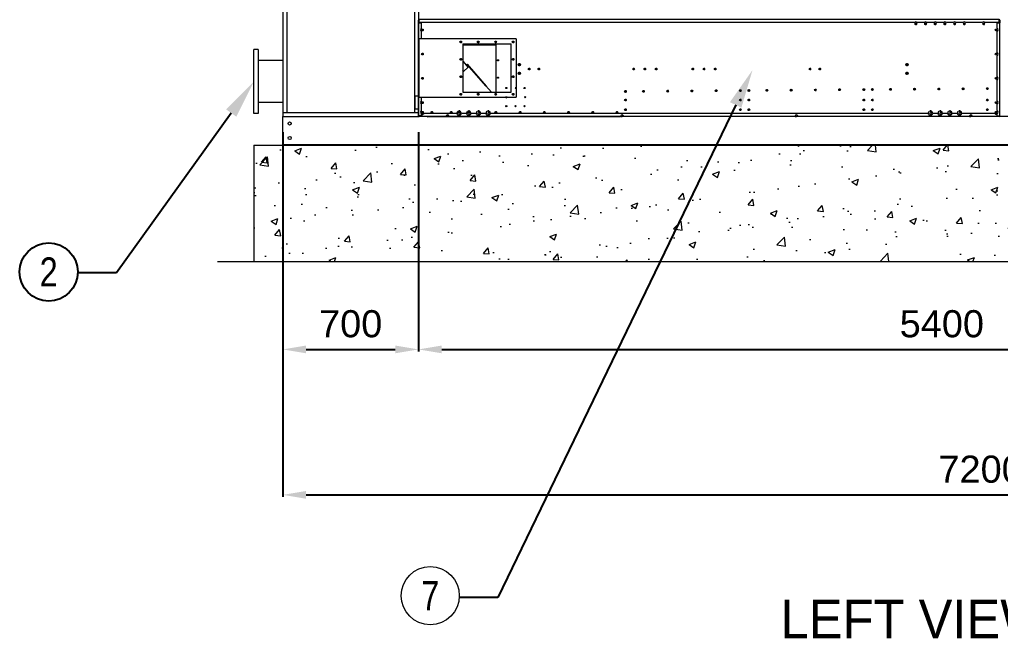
# Model space of a CAD drawing. Header units: millimetres. Extents: x -648583 to 40219, y -129719 to 29148.
# Drawn here: x 17303 to 22363, y 12141 to 15334 of the extents above; entities that cross this region are included whole.
import ezdxf
from ezdxf import colors
from ezdxf.entities.mleader import LeaderData, LeaderLine
from ezdxf.enums import TextEntityAlignment as Align
from ezdxf.math import Vec2, Vec3

# ---------------------------------------------------------------- set-up
doc = ezdxf.new("R2010")
doc.units = ezdxf.units.MM
doc.linetypes.add('DASHDOT', pattern=[18.5, 12, -3, 0.5, -3])
for name, color, linetype in [('냉각탑_dim', 1, 'Continuous'), ('냉각탑_text', 3, 'Continuous'), ('냉각탑_기초', 23, 'Continuous')]:
    doc.layers.add(name, color=color, linetype=linetype)
doc.styles.get("Standard").update_dxf_attribs({"font": 'arial.ttf'})
doc.styles.add('돋움', font='Dotum.ttf')
doc.dimstyles.new('1.40', dxfattribs={"dimscale": 20, "dimtxt": 1.5, "dimasz": 1, "dimexe": 0.5, "dimexo": 0.5, "dimgap": 0.5, "dimtad": 1, "dimdec": 0, "dimzin": 0, "dimdsep": 46, "dimtxsty": 'Standard', "dimcen": 0, "dimclrd": 2, "dimclre": 2, "dimclrt": 3, "dimadec": 0, "dimazin": 0, "dimtfac": 1, "dimtdec": 0, "dimtmove": 0, "dimatfit": 0, "dimfxl": 1, "dimtolj": 1, "dimtzin": 0, "dimlwd": -1, "dimlwe": -1, "dimarcsym": 0})

# ---------------------------------------------------------------- blocks, each defined once
blk = doc.blocks.new('*D60')
at = {"color": 2, "transparency": 16777216}
for p, q in [((18661.3, 14753.6), (18661.3, 13621.8)), ((19361.3, 14753.6), (19361.3, 13621.8)), ((18781.3, 13631.8), (19241.3, 13631.8))]:
    blk.add_line(p, q, dxfattribs=at)
for points in [[(18781.3, 13651.8), (18781.3, 13611.8), (18661.3, 13631.8)], [(19241.3, 13651.8), (19241.3, 13611.8), (19361.3, 13631.8)]]:
    blk.add_solid(points, dxfattribs=at)
at = {"layer": 'Defpoints', "color": 0, "transparency": 16777216}
for p in [(18661.3, 14853.6), (19361.3, 14853.6), (19361.3, 13631.8)]:
    blk.add_point(p, dxfattribs=at)
at = {"color": 3, "lineweight": 20, "transparency": 16777216, "insert": (19011.3, 13763.3), "char_height": 140, "attachment_point": 5}
blk.add_mtext('\\A1;700', dxfattribs=at)
blk = doc.blocks.new('*D61')
at = {"color": 2, "transparency": 16777216}
for p, q in [((19361.3, 14733.6), (19361.3, 13621.8)), ((24761.3, 14733.6), (24761.3, 13621.8)), ((19481.3, 13631.8), (24641.3, 13631.8))]:
    blk.add_line(p, q, dxfattribs=at)
for points in [[(19481.3, 13651.8), (19481.3, 13611.8), (19361.3, 13631.8)], [(24641.3, 13651.8), (24641.3, 13611.8), (24761.3, 13631.8)]]:
    blk.add_solid(points, dxfattribs=at)
at = {"layer": 'Defpoints', "color": 0, "transparency": 16777216}
for p in [(19361.3, 14833.6), (24761.3, 14833.6), (24761.3, 13631.8)]:
    blk.add_point(p, dxfattribs=at)
at = {"color": 3, "lineweight": 20, "transparency": 16777216, "insert": (22061.3, 13763.3), "char_height": 140, "attachment_point": 5}
blk.add_mtext('\\A1;5400', dxfattribs=at)
blk = doc.blocks.new('*D63')
at = {"color": 2, "transparency": 16777216}
for p, q in [((18661.3, 14585.2), (18661.3, 12871.4)), ((25861.3, 14585.2), (25861.3, 12871.4)), ((18781.3, 12881.4), (25741.3, 12881.4))]:
    blk.add_line(p, q, dxfattribs=at)
for points in [[(18781.3, 12901.4), (18781.3, 12861.4), (18661.3, 12881.4)], [(25741.3, 12901.4), (25741.3, 12861.4), (25861.3, 12881.4)]]:
    blk.add_solid(points, dxfattribs=at)
at = {"layer": 'Defpoints', "color": 0, "transparency": 16777216}
for p in [(18661.3, 14685.2), (25861.3, 14685.2), (25861.3, 12881.4)]:
    blk.add_point(p, dxfattribs=at)
at = {"color": 3, "lineweight": 20, "transparency": 16777216, "insert": (22261.3, 13012.9), "char_height": 140, "attachment_point": 5}
blk.add_mtext('\\A1;7200', dxfattribs=at)
blk = doc.blocks.new('1')
at = {"lineweight": 20}
for p, q in [((18661.3, 18433.6), (18661.3, 14833.6)), ((19361.3, 18433.6), (19361.3, 14833.6)), ((18681.3, 18413.6), (18681.3, 14853.6)), ((18661.3, 14853.6), (19361.3, 14853.6)), ((18661.3, 14833.6), (19361.3, 14833.6)), ((19361.3, 14833.6), (19361.3, 14837.1)), ((19361.3, 14833.6), (19364.8, 14833.6)), ((24761.3, 14833.6), (19861.3, 14833.6))]:
    blk.add_line(p, q, dxfattribs=at)
at = {"color": 7, "lineweight": 20}
for p, q in [((19361.3, 18431.9), (19361.3, 14937.3)), ((19341.3, 18413.6), (19341.3, 14853.6)), ((22357.8, 15333.6), (19364.8, 15333.6)), ((19361.3, 14837.1), (19361.3, 15316.6)), ((21920.2, 15318.6), (19364.8, 15318.6)), ((19376.3, 15289.3), (19376.3, 15316.6)), ((21970.2, 15318.6), (21934.5, 15318.6)), ((22020.2, 15318.6), (21984.5, 15318.6)), ((22070.2, 15318.6), (22034.5, 15318.6)), ((22120.2, 15318.6), (22084.5, 15318.6)), ((22170.2, 15318.6), (22134.5, 15318.6)), ((22270.2, 15318.6), (22184.5, 15318.6)), ((22357.8, 15318.6), (22284.5, 15318.6)), ((22346.3, 15289.3), (22346.3, 15316.6)), ((22361.3, 14837.1), (22361.3, 15316.6)), ((19364.3, 14933.6), (19364.3, 15233.6)), ((19864.3, 15233.6), (19364.3, 15233.6)), ((19376.3, 15233.6), (19376.3, 15271.9)), ((19864.3, 15233.6), (19864.3, 14933.6)), ((22346.3, 15164.3), (22346.3, 15271.9)), ((19589.3, 15208.6), (19839.3, 15208.6)), ((19589.3, 15208.6), (19589.3, 14958.6)), ((19589.3, 15203.6), (19761.3, 15203.6)), ((19761.3, 14958.6), (19761.3, 15203.6)), ((19839.3, 14958.6), (19839.3, 15208.6)), ((18511.3, 14848.6), (18511.3, 15178.6)), ((18533.3, 15178.6), (18511.3, 15178.6)), ((18533.3, 15178.6), (18533.3, 14848.6)), ((22346.3, 15039.3), (22346.3, 15146.9)), ((18661.3, 15121.8), (18533.3, 15121.8)), ((19589.3, 15119.3), (19617.4, 15086.9)), ((19618.2, 15087.6), (19593.4, 15065.7)), ((19710.7, 14989.6), (19612.2, 15102.8)), ((19711.8, 14990.6), (19613.4, 15103.8)), ((19737.5, 14958.6), (19621.2, 15090.2)), ((22346.3, 14914.3), (22346.3, 15021.9)), ((19342.1, 14937.8), (19342.1, 14871.5)), ((19364.3, 14933.6), (19864.3, 14933.6)), ((19589.3, 14958.6), (19839.3, 14958.6)), ((18661.3, 14905.5), (18533.3, 14905.5)), ((19376.3, 14864.3), (19376.3, 14896.9)), ((22346.3, 14864.3), (22346.3, 14896.9)), ((18533.3, 14848.6), (18511.3, 14848.6)), ((19504.6, 14833.6), (19378.3, 14833.6)), ((19557.7, 14848.6), (19388.5, 14848.6)), ((20397.8, 14831.6), (19410.8, 14831.6)), ((20404.6, 14833.6), (19518.1, 14833.6)), ((19607.7, 14848.6), (19583, 14848.6)), ((19657.7, 14848.6), (19633, 14848.6)), ((19707.7, 14848.6), (19683, 14848.6)), ((21989.7, 14848.6), (19733, 14848.6)), ((21304.6, 14833.6), (20418.1, 14833.6)), ((22204.6, 14833.6), (21318.1, 14833.6)), ((22039.7, 14848.6), (22015, 14848.6)), ((22089.7, 14848.6), (22065, 14848.6)), ((22139.7, 14848.6), (22115, 14848.6)), ((22334.2, 14848.6), (22165, 14848.6)), ((22344.3, 14833.6), (22218.1, 14833.6))]:
    blk.add_line(p, q, dxfattribs=at)
at = {"color": 7, "lineweight": 20, "ltscale": 0.0875}
for p, q in [((19364.8, 15333.6), (19364.8, 15330.1)), ((22357.8, 15333.6), (22357.8, 15330.1)), ((19361.3, 15316.6), (19364.8, 15316.6)), ((22361.3, 15316.6), (22357.8, 15316.6)), ((19361.3, 14837.1), (19364.8, 14837.1)), ((19378.3, 14833.6), (19378.3, 14837.1)), ((22344.3, 14833.6), (22344.3, 14837.1)), ((22361.3, 14837.1), (22357.8, 14837.1))]:
    blk.add_line(p, q, dxfattribs=at)
at = {"color": 7, "lineweight": 20, "ltscale": 0.3375}
for p, q in [((19361.3, 15316.6), (19361.3, 15330.1)), ((19363.3, 15330.1), (19363.3, 15316.6)), ((22359.3, 15316.6), (22359.3, 15330.1)), ((22361.3, 15330.1), (22361.3, 15316.6)), ((19364.8, 14835.6), (19378.3, 14835.6)), ((19378.3, 14833.6), (19364.8, 14833.6)), ((22344.3, 14835.6), (22357.8, 14835.6)), ((22357.8, 14833.6), (22344.3, 14833.6))]:
    blk.add_line(p, q, dxfattribs=at)
at = {"color": 7, "lineweight": 20, "ltscale": 0.05}
for p, q in [((19361.3, 15330.1), (19363.3, 15330.1)), ((22361.3, 15330.1), (22359.3, 15330.1)), ((19364.8, 14833.6), (19364.8, 14835.6)), ((19407.3, 14831.6), (19409.3, 14831.6)), ((19504.6, 14833.6), (19504.6, 14835.6)), ((19518.1, 14833.6), (19518.1, 14835.6)), ((20401.3, 14831.6), (20399.3, 14831.6)), ((20404.6, 14833.6), (20404.6, 14835.6)), ((20418.1, 14833.6), (20418.1, 14835.6)), ((21304.6, 14833.6), (21304.6, 14835.6)), ((21318.1, 14833.6), (21318.1, 14835.6)), ((22204.6, 14833.6), (22204.6, 14835.6)), ((22218.1, 14833.6), (22218.1, 14835.6)), ((22357.8, 14833.6), (22357.8, 14835.6))]:
    blk.add_line(p, q, dxfattribs=at)
at = {"color": 7, "lineweight": 20, "ltscale": 0.0375}
for p, q in [((19363.3, 15330.1), (19364.8, 15330.1)), ((22359.3, 15330.1), (22357.8, 15330.1)), ((19611.1, 15101.8), (19612.2, 15102.8)), ((19612.2, 15102.8), (19613.4, 15103.8)), ((19710.7, 14989.6), (19711.8, 14990.6)), ((19364.8, 14835.6), (19364.8, 14837.1)), ((22357.8, 14835.6), (22357.8, 14837.1))]:
    blk.add_line(p, q, dxfattribs=at)
at = {"color": 7, "lineweight": 20, "ltscale": 0.2875}
for p, q in [((19364.8, 15318.6), (19364.8, 15330.1)), ((19364.8, 15316.6), (19376.3, 15316.6)), ((22346.3, 15316.6), (22357.8, 15316.6)), ((22357.8, 15318.6), (22357.8, 15330.1)), ((19376.3, 14837.1), (19364.8, 14837.1)), ((22346.3, 14837.1), (22357.8, 14837.1))]:
    blk.add_line(p, q, dxfattribs=at)
at = {"color": 7, "linetype": 'DASHDOT', "lineweight": 20, "ltscale": 0.2925}
for p, q in [((19381.3, 15286.5), (19381.3, 15274.8)), ((21933.2, 15311.6), (21921.5, 15311.6)), ((21927.3, 15317.5), (21927.3, 15305.8)), ((21983.2, 15311.6), (21971.5, 15311.6)), ((21977.3, 15317.5), (21977.3, 15305.8)), ((22033.2, 15311.6), (22021.5, 15311.6)), ((22027.3, 15317.5), (22027.3, 15305.8)), ((22083.2, 15311.6), (22071.5, 15311.6)), ((22077.3, 15317.5), (22077.3, 15305.8)), ((22133.2, 15311.6), (22121.5, 15311.6)), ((22127.3, 15317.5), (22127.3, 15305.8)), ((22183.2, 15311.6), (22171.5, 15311.6)), ((22177.3, 15317.5), (22177.3, 15305.8)), ((22283.2, 15311.6), (22271.5, 15311.6)), ((22277.3, 15317.5), (22277.3, 15305.8)), ((22341.3, 15286.5), (22341.3, 15274.8)), ((22347.2, 15280.6), (22335.5, 15280.6)), ((19579.3, 15224.5), (19579.3, 15212.8)), ((19669.3, 15224.5), (19669.3, 15212.8)), ((19759.3, 15224.5), (19759.3, 15212.8)), ((19849.3, 15224.5), (19849.3, 15212.8)), ((19381.3, 15161.5), (19381.3, 15149.8)), ((19579.3, 15134.5), (19579.3, 15122.8)), ((19849.3, 15134.5), (19849.3, 15122.8)), ((22347.2, 15155.6), (22335.5, 15155.6)), ((22341.3, 15161.5), (22341.3, 15149.8)), ((19932.3, 15084.5), (19932.3, 15072.8)), ((19982.3, 15084.5), (19982.3, 15072.8)), ((20471.3, 15084.5), (20471.3, 15072.8)), ((20529.3, 15084.5), (20529.3, 15072.8)), ((20587.3, 15084.5), (20587.3, 15072.8)), ((20776.3, 15084.5), (20776.3, 15072.8)), ((20834.3, 15084.5), (20834.3, 15072.8)), ((20892.3, 15084.5), (20892.3, 15072.8)), ((21381.3, 15084.5), (21381.3, 15072.8)), ((21431.3, 15084.5), (21431.3, 15072.8)), ((19381.3, 15036.5), (19381.3, 15024.8)), ((19579.3, 15044.5), (19579.3, 15032.8)), ((19849.3, 15044.5), (19849.3, 15032.8)), ((21437.2, 15078.6), (21425.5, 15078.6)), ((22347.2, 15030.6), (22335.5, 15030.6)), ((22341.3, 15036.5), (22341.3, 15024.8)), ((21658.8, 14978.3), (21658.8, 14966.6)), ((21702.8, 14978.7), (21702.8, 14967)), ((21795.8, 14979.4), (21795.8, 14967.7)), ((21920.8, 14980.4), (21920.8, 14968.7)), ((22045.8, 14981.4), (22045.8, 14969.7)), ((22170.8, 14982.4), (22170.8, 14970.7)), ((22295.8, 14983.3), (22295.8, 14971.6)), ((19579.3, 14954.5), (19579.3, 14942.8)), ((19669.3, 14954.5), (19669.3, 14942.8)), ((19759.3, 14954.5), (19759.3, 14942.8)), ((19849.3, 14954.5), (19849.3, 14942.8)), ((20428.8, 14968.7), (20428.8, 14957)), ((20521.8, 14969.4), (20521.8, 14957.7)), ((20646.8, 14970.4), (20646.8, 14958.7)), ((20771.8, 14971.4), (20771.8, 14959.7)), ((20896.8, 14972.4), (20896.8, 14960.7)), ((21021.8, 14973.3), (21021.8, 14961.6)), ((21065.8, 14973.7), (21065.8, 14962)), ((21158.8, 14974.4), (21158.8, 14962.7)), ((21283.8, 14975.4), (21283.8, 14963.7)), ((21414.7, 14970.5), (21403, 14970.5)), ((21408.8, 14976.4), (21408.8, 14964.7)), ((21539.7, 14971.5), (21528, 14971.5)), ((21533.8, 14977.4), (21533.8, 14965.7)), ((21664.7, 14972.4), (21653, 14972.4)), ((21708.7, 14972.8), (21697, 14972.8)), ((21801.7, 14973.5), (21790, 14973.5)), ((21926.7, 14974.5), (21915, 14974.5)), ((22051.7, 14975.5), (22040, 14975.5)), ((22176.7, 14976.5), (22165, 14976.5)), ((22301.7, 14977.4), (22290, 14977.4)), ((19381.3, 14911.5), (19381.3, 14899.8)), ((20428.8, 14924.5), (20428.8, 14912.8)), ((21021.8, 14924.5), (21021.8, 14912.8)), ((21065.8, 14924.5), (21065.8, 14912.8)), ((21664.7, 14918.6), (21653, 14918.6)), ((21658.8, 14924.5), (21658.8, 14912.8)), ((21708.7, 14918.6), (21697, 14918.6)), ((21702.8, 14924.5), (21702.8, 14912.8)), ((22301.7, 14918.6), (22290, 14918.6)), ((22295.8, 14924.5), (22295.8, 14912.8)), ((22347.2, 14905.6), (22335.5, 14905.6)), ((22341.3, 14911.5), (22341.3, 14899.8)), ((19381.3, 14861.5), (19381.3, 14849.8)), ((19430.3, 14860.5), (19430.3, 14848.8)), ((19530.3, 14860.5), (19530.3, 14848.8)), ((19760.3, 14860.5), (19760.3, 14848.8)), ((19885.3, 14860.5), (19885.3, 14848.8)), ((20010.3, 14860.5), (20010.3, 14848.8)), ((20135.3, 14860.5), (20135.3, 14848.8)), ((20260.3, 14860.5), (20260.3, 14848.8)), ((20385.3, 14860.5), (20385.3, 14848.8)), ((20428.8, 14874.5), (20428.8, 14862.8)), ((21021.8, 14874.5), (21021.8, 14862.8)), ((21065.8, 14874.5), (21065.8, 14862.8)), ((21664.7, 14868.6), (21653, 14868.6)), ((21658.8, 14874.5), (21658.8, 14862.8)), ((21708.7, 14868.6), (21697, 14868.6)), ((21702.8, 14874.5), (21702.8, 14862.8)), ((22301.7, 14868.6), (22290, 14868.6)), ((22295.8, 14874.5), (22295.8, 14862.8)), ((22347.2, 14855.6), (22335.5, 14855.6)), ((22341.3, 14861.5), (22341.3, 14849.8))]:
    blk.add_line(p, q, dxfattribs=at)
at = {"color": 7, "linetype": 'DASHDOT', "lineweight": 20, "ltscale": 0.292499}
for p, q in [((19387.2, 15280.6), (19375.5, 15280.6)), ((19585.2, 15218.6), (19573.5, 15218.6)), ((19675.2, 15218.6), (19663.5, 15218.6)), ((19765.2, 15218.6), (19753.5, 15218.6)), ((19855.2, 15218.6), (19843.5, 15218.6)), ((19387.2, 15155.6), (19375.5, 15155.6)), ((19585.2, 15128.6), (19573.5, 15128.6)), ((19855.2, 15128.6), (19843.5, 15128.6)), ((19387.2, 15030.6), (19375.5, 15030.6)), ((19585.2, 15038.6), (19573.5, 15038.6)), ((19855.2, 15038.6), (19843.5, 15038.6)), ((19938.2, 15078.6), (19926.5, 15078.6)), ((19988.2, 15078.6), (19976.5, 15078.6)), ((20477.2, 15078.6), (20465.5, 15078.6)), ((20535.2, 15078.6), (20523.5, 15078.6)), ((20593.2, 15078.6), (20581.5, 15078.6)), ((20782.2, 15078.6), (20770.5, 15078.6)), ((20840.2, 15078.6), (20828.5, 15078.6)), ((20898.2, 15078.6), (20886.5, 15078.6)), ((21387.2, 15078.6), (21375.5, 15078.6)), ((19585.2, 14948.6), (19573.5, 14948.6)), ((19675.2, 14948.6), (19663.5, 14948.6)), ((19765.2, 14948.6), (19753.5, 14948.6)), ((19855.2, 14948.6), (19843.5, 14948.6)), ((20434.7, 14962.8), (20423, 14962.8)), ((20527.7, 14963.5), (20516, 14963.5)), ((20652.7, 14964.5), (20641, 14964.5)), ((20777.7, 14965.5), (20766, 14965.5)), ((20902.7, 14966.5), (20891, 14966.5)), ((21027.7, 14967.4), (21016, 14967.4)), ((21071.7, 14967.8), (21060, 14967.8)), ((21164.7, 14968.5), (21153, 14968.5)), ((21289.7, 14969.5), (21278, 14969.5)), ((19387.2, 14905.6), (19375.5, 14905.6)), ((20434.7, 14918.6), (20423, 14918.6)), ((21027.7, 14918.6), (21016, 14918.6)), ((21071.7, 14918.6), (21060, 14918.6)), ((19387.2, 14855.6), (19375.5, 14855.6)), ((19436.2, 14854.6), (19424.5, 14854.6)), ((19536.2, 14854.6), (19524.5, 14854.6)), ((19766.2, 14854.6), (19754.5, 14854.6)), ((19891.2, 14854.6), (19879.5, 14854.6)), ((20016.2, 14854.6), (20004.5, 14854.6)), ((20141.2, 14854.6), (20129.5, 14854.6)), ((20266.2, 14854.6), (20254.5, 14854.6)), ((20391.2, 14854.6), (20379.5, 14854.6)), ((20434.7, 14868.6), (20423, 14868.6)), ((21027.7, 14868.6), (21016, 14868.6)), ((21071.7, 14868.6), (21060, 14868.6))]:
    blk.add_line(p, q, dxfattribs=at)
at = {"color": 7, "lineweight": 20, "ltscale": 0.125001}
blk.add_line((19607.3, 15098.5), (19611.1, 15101.8), dxfattribs=at)
at = {"color": 7, "lineweight": 20, "ltscale": 0.1}
blk.add_line((19618.2, 15087.6), (19621.2, 15090.2), dxfattribs=at)
at = {"color": 7, "linetype": 'DASHDOT', "lineweight": 20, "ltscale": 0.195001}
for p, q in [((19775.2, 15123.6), (19767.4, 15123.6)), ((19775.2, 15033.6), (19767.4, 15033.6)), ((19818.2, 14980.6), (19810.4, 14980.6)), ((19865.2, 14980.6), (19857.4, 14980.6)), ((19912.2, 14980.6), (19904.4, 14980.6)), ((19818.2, 14933.6), (19810.4, 14933.6)), ((19915.2, 14933.6), (19907.4, 14933.6)), ((20432.2, 14962.8), (20424.4, 14962.8)), ((20525.2, 14963.5), (20517.4, 14963.5)), ((20650.2, 14964.5), (20642.4, 14964.5)), ((20775.2, 14965.5), (20767.4, 14965.5)), ((21025.2, 14967.4), (21017.4, 14967.4)), ((21069.2, 14967.8), (21061.4, 14967.8)), ((21162.2, 14968.5), (21154.4, 14968.5)), ((21287.2, 14969.5), (21279.4, 14969.5)), ((21537.2, 14971.5), (21529.4, 14971.5)), ((19818.2, 14886.6), (19810.4, 14886.6)), ((19865.2, 14886.6), (19857.4, 14886.6)), ((19912.2, 14886.6), (19904.4, 14886.6)), ((20432.2, 14918.6), (20424.4, 14918.6)), ((21025.2, 14918.6), (21017.4, 14918.6)), ((21069.2, 14918.6), (21061.4, 14918.6)), ((20432.2, 14868.6), (20424.4, 14868.6)), ((21025.2, 14868.6), (21017.4, 14868.6)), ((21069.2, 14868.6), (21061.4, 14868.6))]:
    blk.add_line(p, q, dxfattribs=at)
at = {"color": 7, "linetype": 'DASHDOT', "lineweight": 20, "ltscale": 0.195}
for p, q in [((19771.3, 15127.5), (19771.3, 15119.7)), ((19771.3, 15037.5), (19771.3, 15029.7)), ((19814.3, 14984.5), (19814.3, 14976.7)), ((19861.3, 14984.5), (19861.3, 14976.7)), ((19908.3, 14984.5), (19908.3, 14976.7)), ((21920.3, 14978.4), (21920.3, 14970.6)), ((22045.3, 14979.4), (22045.3, 14971.6)), ((22170.3, 14980.4), (22170.3, 14972.6)), ((22295.3, 14981.3), (22295.3, 14973.5)), ((19814.3, 14937.5), (19814.3, 14929.7)), ((19911.3, 14937.5), (19911.3, 14929.7)), ((20428.3, 14966.7), (20428.3, 14958.9)), ((20521.3, 14967.4), (20521.3, 14959.6)), ((20646.3, 14968.4), (20646.3, 14960.6)), ((20771.3, 14969.4), (20771.3, 14961.6)), ((20896.3, 14970.4), (20896.3, 14962.6)), ((21021.3, 14971.3), (21021.3, 14963.5)), ((21065.3, 14971.7), (21065.3, 14963.9)), ((21158.3, 14972.4), (21158.3, 14964.6)), ((21283.3, 14973.4), (21283.3, 14965.6)), ((21412.2, 14970.5), (21404.4, 14970.5)), ((21408.3, 14974.4), (21408.3, 14966.6)), ((21533.3, 14975.4), (21533.3, 14967.6)), ((21662.2, 14972.4), (21654.4, 14972.4)), ((21658.3, 14976.3), (21658.3, 14968.5)), ((21706.2, 14972.8), (21698.4, 14972.8)), ((21702.3, 14976.7), (21702.3, 14968.9)), ((21799.2, 14973.5), (21791.4, 14973.5)), ((21795.3, 14977.4), (21795.3, 14969.6)), ((21924.2, 14974.5), (21916.4, 14974.5)), ((22049.2, 14975.5), (22041.4, 14975.5)), ((22174.2, 14976.5), (22166.4, 14976.5)), ((22299.2, 14977.4), (22291.4, 14977.4)), ((19814.3, 14890.5), (19814.3, 14882.7)), ((19861.3, 14890.5), (19861.3, 14882.7)), ((19908.3, 14890.5), (19908.3, 14882.7)), ((20428.3, 14922.5), (20428.3, 14914.7)), ((21021.3, 14922.5), (21021.3, 14914.7)), ((21065.3, 14922.5), (21065.3, 14914.7)), ((21662.2, 14918.6), (21654.4, 14918.6)), ((21658.3, 14922.5), (21658.3, 14914.7)), ((21706.2, 14918.6), (21698.4, 14918.6)), ((21702.3, 14922.5), (21702.3, 14914.7)), ((22299.2, 14918.6), (22291.4, 14918.6)), ((22295.3, 14922.5), (22295.3, 14914.7)), ((20428.3, 14872.5), (20428.3, 14864.7)), ((21021.3, 14872.5), (21021.3, 14864.7)), ((21065.3, 14872.5), (21065.3, 14864.7)), ((21662.2, 14868.6), (21654.4, 14868.6)), ((21658.3, 14872.5), (21658.3, 14864.7)), ((21706.2, 14868.6), (21698.4, 14868.6)), ((21702.3, 14872.5), (21702.3, 14864.7)), ((22299.2, 14868.6), (22291.4, 14868.6)), ((22295.3, 14872.5), (22295.3, 14864.7))]:
    blk.add_line(p, q, dxfattribs=at)
at = {"color": 7, "linetype": 'DASHDOT', "lineweight": 20, "ltscale": 0.389996}
for p, q in [((19889.1, 15101.6), (19873.5, 15101.6)), ((19889.1, 15055.6), (19873.5, 15055.6))]:
    blk.add_line(p, q, dxfattribs=at)
at = {"color": 7, "linetype": 'DASHDOT', "lineweight": 20, "ltscale": 0.389999}
for p, q in [((19881.3, 15109.4), (19881.3, 15093.8)), ((21881.3, 15109.4), (21881.3, 15093.8))]:
    blk.add_line(p, q, dxfattribs=at)
at = {"color": 7, "linetype": 'DASHDOT', "lineweight": 20, "ltscale": 0.390001}
for p, q in [((21889.1, 15101.6), (21873.5, 15101.6)), ((21889.1, 15055.6), (21873.5, 15055.6))]:
    blk.add_line(p, q, dxfattribs=at)
at = {"color": 7, "lineweight": 20, "ltscale": 0.15}
for p, q in [((19381.3, 15027.6), (19381.3, 15033.6)), ((19381.3, 14852.6), (19381.3, 14858.6))]:
    blk.add_line(p, q, dxfattribs=at)
at = {"color": 7, "lineweight": 20, "ltscale": 0.157289}
blk.add_line((19593.5, 15065.7), (19589.3, 15070.5), dxfattribs=at)
at = {"color": 7, "lineweight": 20, "ltscale": 0.1554}
blk.add_line((19593.4, 15065.7), (19589.3, 15070.4), dxfattribs=at)
at = {"color": 7, "linetype": 'DASHDOT', "lineweight": 20, "ltscale": 0.39}
for p, q in [((19881.3, 15063.4), (19881.3, 15047.8)), ((21881.3, 15063.4), (21881.3, 15047.8))]:
    blk.add_line(p, q, dxfattribs=at)
at = {"color": 7, "lineweight": 20, "ltscale": 0.010428}
blk.add_line((19710.3, 14989.3), (19710.7, 14989.6), dxfattribs=at)
at = {"color": 7, "lineweight": 20, "ltscale": 0.479992}
for p, q in [((19361.3, 14937.8), (19342.1, 14937.8)), ((19361.3, 14871.5), (19342.1, 14871.5))]:
    blk.add_line(p, q, dxfattribs=at)
at = {"color": 7, "lineweight": 20, "ltscale": 0.483494}
blk.add_line((19376.3, 14914.3), (19376.3, 14933.6), dxfattribs=at)
at = {"color": 7, "linetype": 'DASHDOT', "lineweight": 20, "ltscale": 0.194998}
blk.add_line((20900.2, 14966.5), (20892.4, 14966.5), dxfattribs=at)
at = {"color": 0, "lineweight": 20}
blk.add_line((18661.3, 14685.2), (18661.3, 14833.6), dxfattribs=at)
at = {"color": 7, "lineweight": 20, "ltscale": 0.245994}
for p, q in [((19376.3, 14837.1), (19376.3, 14846.9)), ((22346.3, 14837.1), (22346.3, 14846.9))]:
    blk.add_line(p, q, dxfattribs=at)
at = {"color": 7, "lineweight": 20, "ltscale": 0.224015}
for p, q in [((19378.3, 14846.1), (19378.3, 14837.1)), ((22344.3, 14846.1), (22344.3, 14837.1))]:
    blk.add_line(p, q, dxfattribs=at)
at = {"color": 7, "lineweight": 20, "ltscale": 0.050016}
for p, q in [((19407.3, 14831.6), (19407.3, 14833.6)), ((19409.3, 14831.6), (19409.3, 14833.6))]:
    blk.add_line(p, q, dxfattribs=at)
at = {"color": 7, "lineweight": 20, "ltscale": 0.049866}
for p, q in [((19410.8, 14833.6), (19410.8, 14831.6)), ((20397.8, 14833.6), (20397.8, 14831.6))]:
    blk.add_line(p, q, dxfattribs=at)
at = {"color": 7, "lineweight": 20, "ltscale": 0.169248}
for p, q in [((19504.6, 14835.6), (19511.3, 14835.6)), ((19504.6, 14833.6), (19511.3, 14833.6)), ((19518.1, 14835.6), (19511.3, 14835.6)), ((19518.1, 14833.6), (19511.3, 14833.6)), ((20404.6, 14835.6), (20411.3, 14835.6)), ((20404.6, 14833.6), (20411.3, 14833.6)), ((20418.1, 14835.6), (20411.3, 14835.6)), ((20418.1, 14833.6), (20411.3, 14833.6)), ((21304.6, 14835.6), (21311.3, 14835.6)), ((21304.6, 14833.6), (21311.3, 14833.6)), ((21318.1, 14835.6), (21311.3, 14835.6)), ((21318.1, 14833.6), (21311.3, 14833.6)), ((22204.6, 14835.6), (22211.3, 14835.6)), ((22204.6, 14833.6), (22211.3, 14833.6)), ((22218.1, 14835.6), (22211.3, 14835.6)), ((22218.1, 14833.6), (22211.3, 14833.6))]:
    blk.add_line(p, q, dxfattribs=at)
at = {"color": 7, "linetype": 'DASHDOT', "lineweight": 20}
for p, q in [((19582, 14854.6), (19558.6, 14854.6)), ((19570.3, 14866.3), (19570.3, 14842.9)), ((19632, 14854.6), (19608.6, 14854.6)), ((19620.3, 14866.3), (19620.3, 14842.9)), ((19682, 14854.6), (19658.6, 14854.6)), ((19670.3, 14866.3), (19670.3, 14842.9)), ((19732, 14854.6), (19708.6, 14854.6)), ((19720.3, 14866.3), (19720.3, 14842.9)), ((22014, 14854.6), (21990.6, 14854.6)), ((22002.3, 14866.3), (22002.3, 14842.9)), ((22064, 14854.6), (22040.6, 14854.6)), ((22052.3, 14866.3), (22052.3, 14842.9)), ((22114, 14854.6), (22090.6, 14854.6)), ((22102.3, 14866.3), (22102.3, 14842.9)), ((22164, 14854.6), (22140.6, 14854.6)), ((22152.3, 14866.3), (22152.3, 14842.9))]:
    blk.add_line(p, q, dxfattribs=at)
at = {"color": 7, "lineweight": 20, "ltscale": 0.050015}
for p, q in [((20399.3, 14833.6), (20399.3, 14831.6)), ((20401.3, 14833.6), (20401.3, 14831.6))]:
    blk.add_line(p, q, dxfattribs=at)
at = {"ltscale": 500}
blk.add_line((25861.3, 14685.2), (18661.3, 14685.2), dxfattribs=at)
at = {"color": 7, "lineweight": 20}
for centre, radius in [((19381.3, 15280.6), 4.5), ((19381.3, 15280.6), 3), ((21927.3, 15311.6), 4.5), ((21927.3, 15311.6), 3), ((21977.3, 15311.6), 4.5), ((21977.3, 15311.6), 3), ((22027.3, 15311.6), 4.5), ((22027.3, 15311.6), 3), ((22077.3, 15311.6), 4.5), ((22077.3, 15311.6), 3), ((22127.3, 15311.6), 4.5), ((22127.3, 15311.6), 3), ((22177.3, 15311.6), 4.5), ((22177.3, 15311.6), 3), ((22277.3, 15311.6), 4.5), ((22277.3, 15311.6), 3), ((22341.3, 15280.6), 4.5), ((22341.3, 15280.6), 3), ((19579.3, 15218.6), 4.5), ((19669.3, 15218.6), 4.5), ((19759.3, 15218.6), 4.5), ((19849.3, 15218.6), 4.5), ((19381.3, 15155.6), 4.5), ((19381.3, 15155.6), 3), ((19579.3, 15128.6), 4.5), ((19849.3, 15128.6), 4.5), ((22341.3, 15155.6), 4.5), ((22341.3, 15155.6), 3), ((19771.3, 15123.6), 3), ((19881.3, 15101.6), 6), ((19932.3, 15078.6), 4.5), ((19932.3, 15078.6), 3), ((19982.3, 15078.6), 4.5), ((19982.3, 15078.6), 3), ((20471.3, 15078.6), 4.5), ((20471.3, 15078.6), 3), ((20529.3, 15078.6), 4.5), ((20529.3, 15078.6), 3), ((20587.3, 15078.6), 4.5), ((20587.3, 15078.6), 3), ((20776.3, 15078.6), 4.5), ((20776.3, 15078.6), 3), ((20834.3, 15078.6), 4.5), ((20834.3, 15078.6), 3), ((20892.3, 15078.6), 4.5), ((20892.3, 15078.6), 3), ((21381.3, 15078.6), 4.5), ((21381.3, 15078.6), 3), ((21431.3, 15078.6), 4.5), ((21431.3, 15078.6), 3), ((21881.3, 15101.6), 6), ((19381.3, 15030.6), 4.5), ((19381.3, 15030.6), 3), ((19579.3, 15038.6), 4.5), ((19771.3, 15033.6), 3), ((19849.3, 15038.6), 4.5), ((19881.3, 15055.6), 6), ((21881.3, 15055.6), 6), ((22341.3, 15030.6), 4.5), ((22341.3, 15030.6), 3), ((19814.3, 14980.6), 3), ((19908.3, 14980.6), 3), ((21795.8, 14973.5), 4.5), ((21920.8, 14974.5), 4.5), ((22045.8, 14975.5), 4.5), ((22045.3, 14975.5), 3), ((22170.8, 14976.5), 4.5), ((22170.3, 14976.5), 3), ((22295.8, 14977.4), 4.5), ((22295.3, 14977.4), 3), ((19579.3, 14948.6), 4.5), ((19669.3, 14948.6), 4.5), ((19759.3, 14948.6), 4.5), ((19849.3, 14948.6), 4.5), ((19911.3, 14933.6), 3), ((20428.8, 14962.8), 4.5), ((20428.3, 14962.8), 3), ((20521.8, 14963.5), 4.5), ((20521.3, 14963.5), 3), ((20646.8, 14964.5), 4.5), ((20646.3, 14964.5), 3), ((20771.8, 14965.5), 4.5), ((20771.3, 14965.5), 3), ((20896.8, 14966.5), 4.5), ((20896.3, 14966.5), 3), ((21021.8, 14967.4), 4.5), ((21021.3, 14967.4), 3), ((21065.8, 14967.8), 4.5), ((21065.3, 14967.8), 3), ((21158.8, 14968.5), 4.5), ((21158.3, 14968.5), 3), ((21283.8, 14969.5), 4.5), ((21283.3, 14969.5), 3), ((21408.8, 14970.5), 4.5), ((21408.3, 14970.5), 3), ((21533.8, 14971.5), 4.5), ((21533.3, 14971.5), 3), ((21658.8, 14972.4), 4.5), ((21658.3, 14972.4), 3), ((21702.8, 14972.8), 4.5), ((21702.3, 14972.8), 3), ((21795.3, 14973.5), 3), ((21920.3, 14974.5), 3), ((19381.3, 14905.6), 4.5), ((19381.3, 14905.6), 3), ((19814.3, 14886.6), 3), ((19861.3, 14886.6), 3), ((19908.3, 14886.6), 3), ((20428.8, 14918.6), 4.5), ((20428.3, 14918.6), 3), ((21021.8, 14918.6), 4.5), ((21021.3, 14918.6), 3), ((21065.8, 14918.6), 4.5), ((21065.3, 14918.6), 3), ((21658.8, 14918.6), 4.5), ((21658.3, 14918.6), 3), ((21702.8, 14918.6), 4.5), ((21702.3, 14918.6), 3), ((22295.8, 14918.6), 4.5), ((22295.3, 14918.6), 3), ((22341.3, 14905.6), 4.5), ((22341.3, 14905.6), 3), ((19381.3, 14855.6), 4.5), ((19381.3, 14855.6), 3), ((19430.3, 14854.6), 4.5), ((19430.3, 14854.6), 3), ((19530.3, 14854.6), 4.5), ((19530.3, 14854.6), 3), ((19570.3, 14854.6), 9), ((19620.3, 14854.6), 9), ((19670.3, 14854.6), 9), ((19720.3, 14854.6), 9), ((19760.3, 14854.6), 4.5), ((19760.3, 14854.6), 3), ((19885.3, 14854.6), 4.5), ((19885.3, 14854.6), 3), ((20010.3, 14854.6), 4.5), ((20010.3, 14854.6), 3), ((20135.3, 14854.6), 4.5), ((20135.3, 14854.6), 3), ((20260.3, 14854.6), 4.5), ((20260.3, 14854.6), 3), ((20385.3, 14854.6), 4.5), ((20385.3, 14854.6), 3), ((20428.8, 14868.6), 4.5), ((20428.3, 14868.6), 3), ((21021.8, 14868.6), 4.5), ((21021.3, 14868.6), 3), ((21065.8, 14868.6), 4.5), ((21065.3, 14868.6), 3), ((21658.8, 14868.6), 4.5), ((21658.3, 14868.6), 3), ((21702.8, 14868.6), 4.5), ((21702.3, 14868.6), 3), ((22002.3, 14854.6), 9), ((22052.3, 14854.6), 9), ((22102.3, 14854.6), 9), ((22152.3, 14854.6), 9), ((22295.8, 14868.6), 4.5), ((22295.3, 14868.6), 3), ((22341.3, 14855.6), 4.5), ((22341.3, 14855.6), 3)]:
    blk.add_circle(centre, radius, dxfattribs=at)
at = {"lineweight": 20}
for centre in [(18696.3, 14797.7), (18696.6, 14722.8)]:
    blk.add_circle(centre, 8, dxfattribs=at)
at = {"color": 7, "lineweight": 20}
for centre, radius, start, end in [((19364.8, 15330.1), 3.5, 90, 180), ((22357.8, 15330.1), 3.5, 0, 90), ((19364.8, 15330.1), 1.5, 90, 180), ((19381.3, 15280.6), 10, 120, 240), ((21927.3, 15311.6), 10, 44.427, 135.573), ((21977.3, 15311.6), 10, 44.427, 135.573), ((22027.3, 15311.6), 10, 44.427, 135.573), ((22077.3, 15311.6), 10, 44.427, 135.573), ((22127.3, 15311.6), 10, 44.427, 135.573), ((22177.3, 15311.6), 10, 44.427, 135.573), ((22277.3, 15311.6), 10, 44.427, 135.573), ((22341.3, 15280.6), 10, 300, 60), ((22357.8, 15330.1), 1.5, 0, 90), ((22341.3, 15155.6), 10, 300, 60), ((22341.3, 15030.6), 10, 300, 60), ((19861.3, 14980.6), 3, 359.7382, 0.2618), ((19814.3, 14933.6), 3, 180, 0), ((19381.3, 14905.6), 10, 120, 240), ((22341.3, 14905.6), 10, 300, 60), ((19364.8, 14837.1), 3.5, 180, 270), ((19364.8, 14837.1), 1.5, 180, 270), ((19381.3, 14855.6), 10, 120, 240), ((19381.3, 14855.6), 10, 252.5424, 315.573), ((19399.8, 14837.1), 3.5, 270, 270.245), ((19408.8, 14837.1), 3.5, 269.755, 270), ((19511.3, 14835.6), 7, 12.3736, 167.6264), ((19570.3, 14854.6), 14, 205.3769, 334.6231), ((19620.3, 14854.6), 14, 205.3769, 334.6231), ((19670.3, 14854.6), 14, 205.3769, 334.6231), ((19720.3, 14854.6), 14, 205.3769, 334.6231), ((20401.8, 14837.1), 3.5, 270, 270.245), ((20411.3, 14835.6), 7, 12.3736, 167.6264), ((20399.5, 14834.6), 18.8, 0.553, 7.5903), ((20445.8, 14837.1), 3.5, 270, 270.245), ((21003.8, 14837.1), 3.5, 269.755, 270), ((21038.8, 14837.1), 3.5, 270, 270.245), ((21047.8, 14837.1), 3.5, 269.755, 270), ((21082.8, 14837.1), 3.5, 270, 270.245), ((21311.3, 14835.6), 7, 12.3736, 167.6264), ((21640.8, 14837.1), 3.5, 269.755, 270), ((21675.8, 14837.1), 3.5, 270, 270.245), ((21684.8, 14837.1), 3.5, 269.755, 270), ((21719.8, 14837.1), 3.5, 270, 270.245), ((22002.3, 14854.6), 14, 205.3769, 334.6231), ((22052.3, 14854.6), 14, 205.3769, 334.6231), ((22102.3, 14854.6), 14, 205.3769, 334.6231), ((22152.3, 14854.6), 14, 205.3769, 334.6231), ((22211.3, 14835.6), 7, 12.3736, 167.6264), ((22277.8, 14837.1), 3.5, 269.755, 270), ((22312.8, 14837.1), 3.5, 270, 270.245), ((22322.8, 14837.1), 3.5, 269.755, 270), ((22341.3, 14855.6), 10, 224.427, 287.4576), ((22341.3, 14855.6), 10, 300, 60), ((22357.8, 14837.1), 1.5, 270, 0), ((22357.8, 14837.1), 3.5, 270, 0)]:
    blk.add_arc(centre, radius, start, end, dxfattribs=at)
for points in [[(19504.3, 14834.8), (19504.3, 14835.2), (19504.3, 14835.6), (19504.4, 14836.1), (19504.4, 14836.6), (19504.5, 14837.1)], [(19504.4, 14835.8), (19504.4, 14835.7), (19504.4, 14835.7), (19504.5, 14835.6), (19504.5, 14835.6), (19504.6, 14835.6)], [(19518.3, 14835.8), (19518.3, 14835.7), (19518.2, 14835.7), (19518.2, 14835.6), (19518.2, 14835.6), (19518.1, 14835.6)], [(19518.2, 14837.1), (19518.2, 14836.6), (19518.3, 14836.1), (19518.3, 14835.6), (19518.3, 14835.2), (19518.3, 14834.8)], [(20404.3, 14834.8), (20404.3, 14835.2), (20404.3, 14835.6), (20404.4, 14836.1), (20404.4, 14836.6), (20404.5, 14837.1)], [(20404.4, 14835.8), (20404.4, 14835.7), (20404.4, 14835.7), (20404.5, 14835.6), (20404.5, 14835.6), (20404.6, 14835.6)], [(20418.3, 14835.8), (20418.3, 14835.7), (20418.2, 14835.7), (20418.2, 14835.6), (20418.2, 14835.6), (20418.1, 14835.6)], [(21304.3, 14834.8), (21304.3, 14835.2), (21304.3, 14835.6), (21304.4, 14836.1), (21304.4, 14836.6), (21304.5, 14837.1)], [(21304.4, 14835.8), (21304.4, 14835.7), (21304.4, 14835.7), (21304.5, 14835.6), (21304.5, 14835.6), (21304.6, 14835.6)], [(21318.3, 14835.8), (21318.3, 14835.7), (21318.2, 14835.7), (21318.2, 14835.6), (21318.2, 14835.6), (21318.1, 14835.6)], [(21318.2, 14837.1), (21318.2, 14836.6), (21318.3, 14836.1), (21318.3, 14835.6), (21318.3, 14835.2), (21318.3, 14834.8)], [(22204.3, 14834.8), (22204.3, 14835.2), (22204.3, 14835.6), (22204.4, 14836.1), (22204.4, 14836.6), (22204.5, 14837.1)], [(22204.4, 14835.8), (22204.4, 14835.7), (22204.4, 14835.7), (22204.5, 14835.6), (22204.5, 14835.6), (22204.6, 14835.6)], [(22218.3, 14835.8), (22218.3, 14835.7), (22218.2, 14835.7), (22218.2, 14835.6), (22218.2, 14835.6), (22218.1, 14835.6)], [(22218.2, 14837.1), (22218.2, 14836.6), (22218.3, 14836.1), (22218.3, 14835.6), (22218.3, 14835.2), (22218.3, 14834.8)]]:
    blk.add_open_spline(points, degree=5, dxfattribs=at)
for points in [[(19504.3, 14834.8), (19504.3, 14834.5), (19504.3, 14834.2), (19504.4, 14833.9), (19504.4, 14833.7), (19504.5, 14833.6), (19504.5, 14833.6), (19504.5, 14833.6), (19504.6, 14833.6)], [(19518.3, 14834.8), (19518.3, 14834.5), (19518.3, 14834.2), (19518.3, 14833.9), (19518.2, 14833.7), (19518.1, 14833.6), (19518.1, 14833.6), (19518.1, 14833.6), (19518.1, 14833.6)], [(20404.3, 14834.8), (20404.3, 14834.5), (20404.3, 14834.2), (20404.4, 14833.9), (20404.4, 14833.7), (20404.5, 14833.6), (20404.5, 14833.6), (20404.5, 14833.6), (20404.6, 14833.6)], [(20418.3, 14834.8), (20418.3, 14834.5), (20418.3, 14834.2), (20418.3, 14833.9), (20418.2, 14833.7), (20418.1, 14833.6), (20418.1, 14833.6), (20418.1, 14833.6), (20418.1, 14833.6)], [(21304.3, 14834.8), (21304.3, 14834.5), (21304.3, 14834.2), (21304.4, 14833.9), (21304.4, 14833.7), (21304.5, 14833.6), (21304.5, 14833.6), (21304.5, 14833.6), (21304.6, 14833.6)], [(21318.3, 14834.8), (21318.3, 14834.5), (21318.3, 14834.2), (21318.3, 14833.9), (21318.2, 14833.7), (21318.1, 14833.6), (21318.1, 14833.6), (21318.1, 14833.6), (21318.1, 14833.6)], [(22204.3, 14834.8), (22204.3, 14834.5), (22204.3, 14834.2), (22204.4, 14833.9), (22204.4, 14833.7), (22204.5, 14833.6), (22204.5, 14833.6), (22204.5, 14833.6), (22204.6, 14833.6)], [(22218.3, 14834.8), (22218.3, 14834.5), (22218.3, 14834.2), (22218.3, 14833.9), (22218.2, 14833.7), (22218.1, 14833.6), (22218.1, 14833.6), (22218.1, 14833.6), (22218.1, 14833.6)]]:
    blk.add_open_spline(points, degree=5, knots=[0, 0, 0, 0, 0, 0, 3.902586, 3.902586, 3.902586, 4.80152, 4.80152, 4.80152, 4.80152, 4.80152, 4.80152], dxfattribs=at)

msp = doc.modelspace()

# ---------------------------------------------------------------- hatches: boundary and pattern name
at = {"layer": '냉각탑_기초', "lineweight": 20, "ltscale": 30}
h = msp.add_hatch(dxfattribs=at)
h.set_pattern_fill('AR-CONC', color=256, scale=50, style=0)
h.set_pattern_definition([(50, (12059.25, -1856.07), (358.63, -31.376), [37.5, -412.5]), (355, (12059.25, -1856.07), (-69.3757, 376.096), [30, -330]), (100.4514, (12089.14, -1858.7), (289.2547, 344.72), [31.87, -350.571]), (46.1842, (12059.25, -1756.07), (533.6205, -82.7595), [56.25, -618.75]), (96.6356, (12103.7, -1762.97), (467.331, 487.059), [47.805, -525.856]), (351.1842, (12059.25, -1756.07), (467.331, 487.06), [45, -495]), (21, (12109.25, -1781.07), (298.4535, -201.3094), [37.5, -412.5]), (326, (12109.25, -1781.07), (121.6577, 362.575), [30, -330]), (71.4514, (12134.13, -1797.85), (420.1113, 161.265), [31.87, -350.571]), (37.5, (12059.25, -1856.07), (6.0799, 166.4469), [0, -326, 0, -335, 0, -331.25]), (7.5, (12059.25, -1856.07), (131.5348, 197.2059), [0, -191, 0, -318.5, 0, -126.25]), (327.5, (11947.75, -1856.07), (266.9112, -11.2774), [0, -125, 0, -390, 0, -517.5]), (317.5, (11897.75, -1856.07), (291.593, 50.0525), [0, -162.5, 0, -259, 0, -367.5])])
h.paths.add_polyline_path([(26011.3, 14685.2), (18511.3, 14685.2), (18511.3, 14085.2), (26011.3, 14085.2)])

# ---------------------------------------------------------------- linework, layer by layer
at = {"layer": '냉각탑_dim', "linetype": 'ByBlock', "lineweight": -3}
msp.add_circle((17453.2, 14031.6), 150, dxfattribs=at)
at = {"layer": '냉각탑_dim', "linetype": 'ByBlock', "lineweight": 20}
msp.add_circle((19421.7, 12361.1), 150, dxfattribs=at)
at = {"layer": '냉각탑_기초', "lineweight": 20, "ltscale": 30}
for p, q in [((18511.3, 14685.2), (26011.3, 14685.2)), ((18511.3, 14685.2), (18511.3, 14085.2)), ((18661.3, 14085.2), (18661.3, 14685.2)), ((18324.8, 14085.2), (26011.3, 14085.2))]:
    msp.add_line(p, q, dxfattribs=at)

# ---------------------------------------------------------------- block references
msp.add_blockref('1', (0, 0))

# ---------------------------------------------------------------- texts
at = {"layer": '냉각탑_text', "width": 0.8}
msp.add_text('2', height=150, dxfattribs=at).set_placement((17453.2, 14031.6), align=Align.MIDDLE_CENTER)
at = {"layer": '냉각탑_text', "lineweight": 20, "width": 0.8}
msp.add_text('7', height=150, dxfattribs=at).set_placement((19421.7, 12361.1), align=Align.MIDDLE_CENTER)
at = {"layer": '냉각탑_text', "lineweight": 20, "style": '돋움'}
msp.add_text('LEFT VIEW', height=199.97, dxfattribs=at).set_placement((21919.5, 12240.7), align=Align.MIDDLE_CENTER)

# ---------------------------------------------------------------- dimensions: what is measured, and where the dimension line sits
at = {"lineweight": 20}
for base, p1, p2, picture, middle in [((19361.3, 13631.8), (18661.3, 14853.6), (19361.3, 14853.6), '*D60', (19011.3, 13763.3)), ((24761.3, 13631.8), (19361.3, 14833.6), (24761.3, 14833.6), '*D61', (22061.3, 13763.3)), ((25861.3, 12881.4), (18661.3, 14685.2), (25861.3, 14685.2), '*D63', (22261.3, 13012.9))]:
    dim = msp.add_linear_dim(base=base, p1=p1, p2=p2, dimstyle='1.40', override={"dimtxt": 7, "dimasz": 6, "dimexo": 5, "dimgap": 3}, dxfattribs=at)
    dim.commit()
    dim.dimension.update_dxf_attribs({"geometry": picture, "text_midpoint": middle})

# ---------------------------------------------------------------- leaders
at = {"layer": '냉각탑_dim', "lineweight": 20}
ml = msp.add_multileader_mtext('Standard', dxfattribs=at)
ml.set_content('')
ml.set_leader_properties(color=256)
ml.build(insert=Vec2(0, 0))
ml.multileader.update_dxf_attribs({"text_right_attachment_type": 6, "dogleg_length": 5, "arrow_head_size": 199.5, "scale": 30})
ctx = ml.context
ctx.base_point, ctx.scale, ctx.char_height, ctx.arrow_head_size, ctx.landing_gap_size, ctx.plane_origin = Vec3(19571.5, 12351.9), 30, 7.18, 199.5, 3.59, Vec3(21214.5, 13576.2)
ctx.right_attachment, ctx.text_align_type = 6, 2
notes = []
notes.append((ctx, [(0, (1, 1, 0), (19771, 12351.9), (-1, 0), 199.5, [(0, [(21084.4, 15073.2)], 0, [])])]))
ctx.mtext, ml.multileader.dxf.content_type = None, 0
at = {"layer": '냉각탑_dim', "lineweight": -3}
ml = msp.add_multileader_mtext('Standard', dxfattribs=at)
ml.set_content('')
ml.set_leader_properties(color=256)
ml.build(insert=Vec2(0, 0))
ml.multileader.update_dxf_attribs({"text_right_attachment_type": 6, "dogleg_length": 5, "arrow_head_size": 199.5, "scale": 30})
ctx = ml.context
ctx.base_point, ctx.scale, ctx.char_height, ctx.arrow_head_size, ctx.landing_gap_size, ctx.plane_origin = Vec3(17603.1, 14026.9), 30, 7.18, 199.5, 3.59, Vec3(18641.4, 13516.7)
ctx.right_attachment, ctx.text_align_type = 6, 2
notes.append((ctx, [(0, (1, 1, 0), (17802.6, 14026.9), (-1, 0), 199.5, [(0, [(18511.3, 15013.6)], 0, [])])]))
ctx.mtext, ml.multileader.dxf.content_type = None, 0
for ctx, leaders in notes:
    for number, flags, end, landing, length, lines in leaders:
        leader = LeaderData()
        leader.index, (leader.has_last_leader_line, leader.has_dogleg_vector, leader.attachment_direction) = number, flags
        leader.last_leader_point, leader.dogleg_vector, leader.dogleg_length = Vec3(end), Vec3(landing), length
        for number, points, colour, breaks in lines:
            line = LeaderLine()
            line.index, line.vertices, line.color, line.breaks = number, Vec3.list(points), colors.encode_raw_color(colour), breaks
            leader.lines.append(line)
        ctx.leaders.append(leader)

doc.saveas('drawing.dxf')
